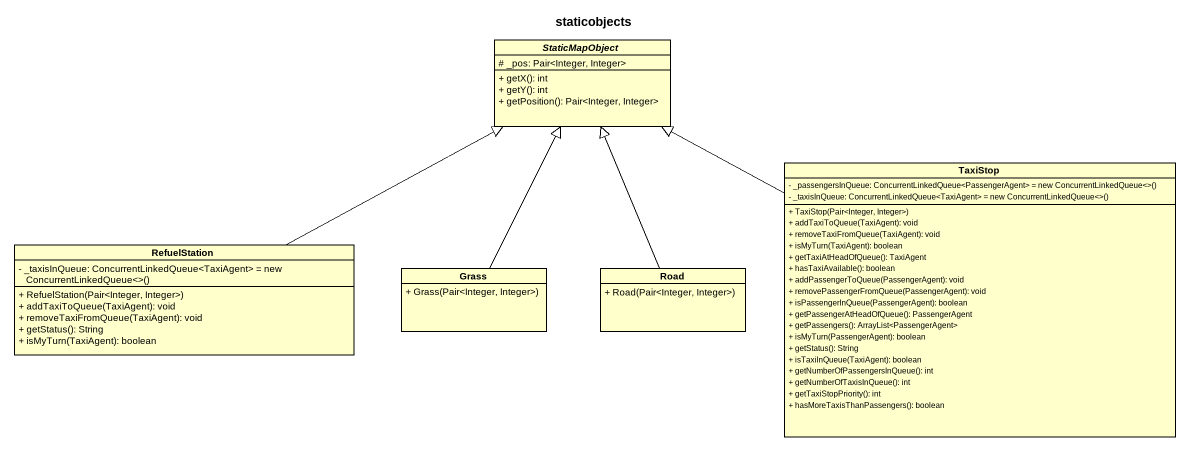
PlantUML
@startuml
title staticobjects
hide circle
hide empty members
skinparam classAttributeIconSize 0
abstract class StaticMapObject {
  # _pos: Pair<Integer, Integer>
  + getX(): int
  + getY(): int
  + getPosition(): Pair<Integer, Integer>
}
class TaxiStop {
  {field} - _passengersInQueue: ConcurrentLinkedQueue<PassengerAgent> = new ConcurrentLinkedQueue<>()
  {field} - _taxisInQueue: ConcurrentLinkedQueue<TaxiAgent> = new ConcurrentLinkedQueue<>()
  + TaxiStop(Pair<Integer, Integer>)
  + addTaxiToQueue(TaxiAgent): void
  + removeTaxiFromQueue(TaxiAgent): void
  + isMyTurn(TaxiAgent): boolean
  + getTaxiAtHeadOfQueue(): TaxiAgent
  + hasTaxiAvailable(): boolean
  + addPassengerToQueue(PassengerAgent): void
  + removePassengerFromQueue(PassengerAgent): void
  + isPassengerInQueue(PassengerAgent): boolean
  + getPassengerAtHeadOfQueue(): PassengerAgent
  + getPassengers(): ArrayList<PassengerAgent>
  + isMyTurn(PassengerAgent): boolean
  + getStatus(): String
  + isTaxiInQueue(TaxiAgent): boolean
  + getNumberOfPassengersInQueue(): int
  + getNumberOfTaxisInQueue(): int
  + getTaxiStopPriority(): int
  + hasMoreTaxisThanPassengers(): boolean
}
class RefuelStation {
  {field} - _taxisInQueue: ConcurrentLinkedQueue<TaxiAgent> = new ConcurrentLinkedQueue<>()
  + RefuelStation(Pair<Integer, Integer>)
  + addTaxiToQueue(TaxiAgent): void
  + removeTaxiFromQueue(TaxiAgent): void
  + getStatus(): String
  + isMyTurn(TaxiAgent): boolean
}
class Grass {
  + Grass(Pair<Integer, Integer>)
}
class Road {
  + Road(Pair<Integer, Integer>)
}
TaxiStop -left-|> StaticMapObject
RefuelStation -right-|> StaticMapObject
Grass -up-|> StaticMapObject
Road -up-|> StaticMapObject
@enduml
